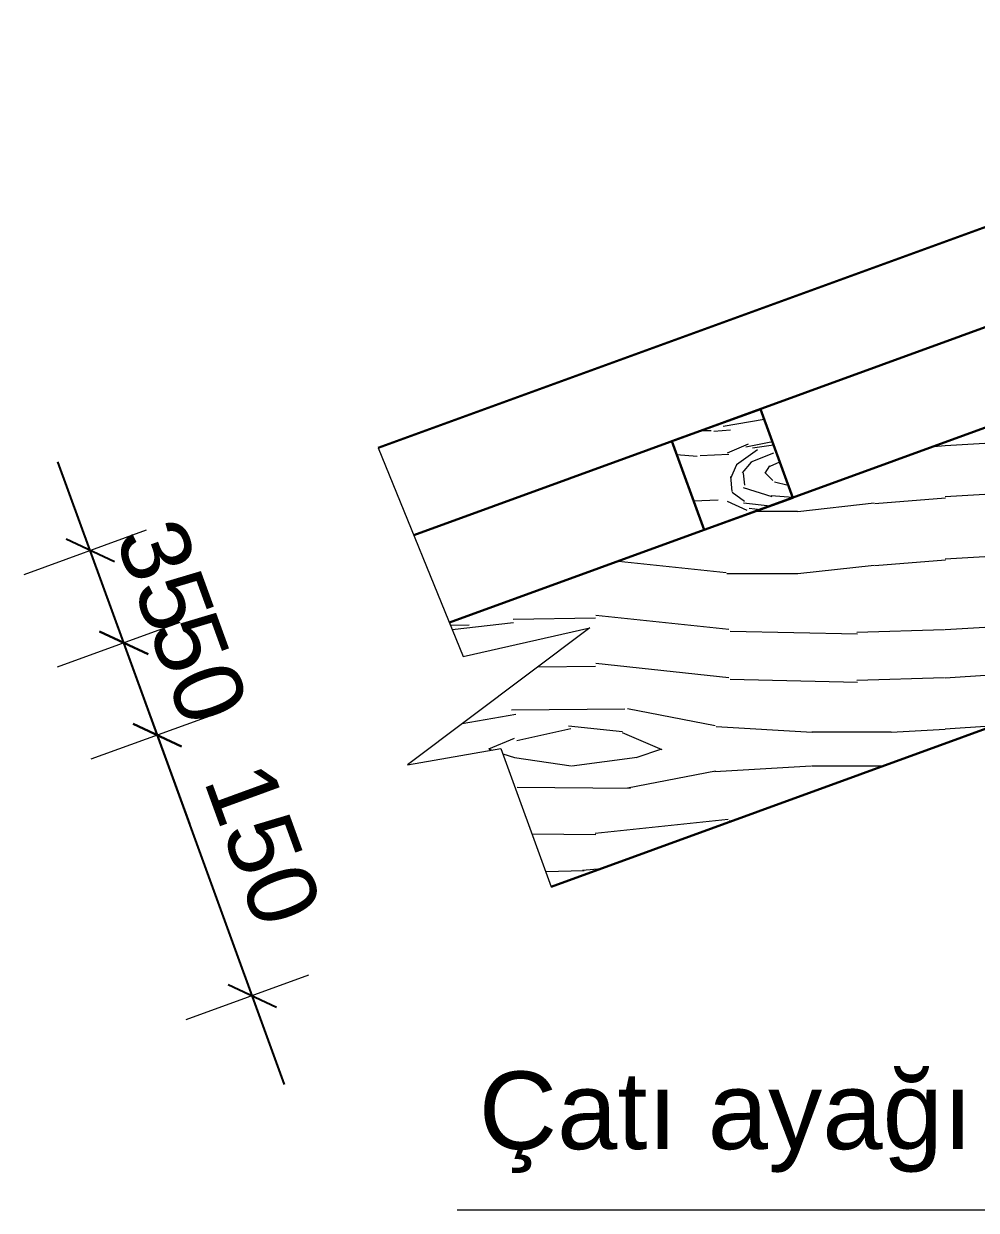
# Model space of a CAD drawing. Header units: millimetres. Extents: x 120281 to 1416367021, y -641565767 to 918373.
# Drawn here: x 1102395 to 1104414, y 693515 to 696029 of the extents above; entities that cross this region are included whole.
import ezdxf

# ---------------------------------------------------------------- set-up
doc = ezdxf.new("R2010")
doc.units = ezdxf.units.MM
doc.layers.add('Künc ştampının yazısı', color=7, linetype='Continuous', lineweight=13)
doc.layers.add('Xarici razm.-2', color=7, linetype='Continuous', lineweight=15)
doc.styles.add('ISO', font='isocp.shx', dxfattribs={"height": 175, "bigfont": 'bigfont.shx'})
doc.styles.add('Segoe UI Light', font='segoeuil.ttf', dxfattribs={"width": 0.7})
doc.styles.add('Times New  Roman', font='times.ttf')
doc.dimstyles.new('Aec_Arch_M', dxfattribs={"dimscale": 100, "dimtxt": 1.75, "dimasz": 1.75, "dimexe": 1.249, "dimexo": 0.625, "dimtad": 1, "dimdec": 0, "dimrnd": 1, "dimzin": 1, "dimdsep": 46, "dimtxsty": 'ISO', "dimblk": 'OBLIQUE', "dimcen": -0.175, "dimdle": 0.0005, "dimclrt": 256, "dimadec": 0, "dimazin": 0, "dimtfac": 175, "dimtdec": 0, "dimtix": 1, "dimtmove": 0, "dimatfit": 0, "dimldrblk": 'OBLIQUE', "dimfxl": 1, "dimtolj": 2, "dimlwe": 0, "dimarcsym": 0})

# ---------------------------------------------------------------- blocks, each defined once
blk = doc.blocks.new('_Oblique')
at = {"color": 0, "linetype": 'ByBlock', "lineweight": -2}
blk.add_line((-0.5, -0.5), (0.5, 0.5), dxfattribs=at)
blk = doc.blocks.new('*D596')
at = {"layer": 'Defpoints', "color": 0, "lineweight": 53, "ltscale": 0.5, "transparency": 16777216}
for p in [(1102727.013480958, 694760.599370063), (1102607.61487187, 694717.1418303424), (1102798.199129176, 694565.0184089933)]:
    blk.add_point(p, dxfattribs=at)
at = {"layer": 'Xarici razm.-2', "color": 0, "lineweight": -2, "ltscale": 0.5, "transparency": 16777216}
blk.add_line((1102747.204548754, 694333.6223451154), (1102539.210843205, 694905.0803544994), dxfattribs=at)
at = {"layer": 'Xarici razm.-2', "color": 0, "lineweight": 9, "ltscale": 0.5, "transparency": 16777216}
for p, q in [((1102726.42617307, 694760.3856074736), (1102466.660978752, 694665.8388088434)), ((1102797.611821288, 694564.8046464036), (1102537.846626971, 694470.2578477736))]:
    blk.add_line(p, q, dxfattribs=at)
at = {"layer": 'Xarici razm.-2', "color": 0, "lineweight": -2, "ltscale": 0.5, "transparency": 16777216, "xscale": 80, "yscale": 80, "zscale": 80}
for p, rotation in [((1102607.61487187, 694717.1418303424), 110.0000000000382), ((1102678.800520089, 694521.5608692726), 290.0000000000383)]:
    blk.add_blockref('_Oblique', p, dxfattribs=dict(at, rotation=rotation))
at = {"layer": 'Xarici razm.-2', "ltscale": 0.5, "transparency": 16777216, "insert": (1102766.266269997, 694664.1410078211), "char_height": 300, "attachment_point": 5, "rotation": 290.00000000003826, "style": 'Times New  Roman'}
blk.add_mtext('\\A2;{\\fArial|b0|i0|c0|p34;\\H0.48936x;50}', dxfattribs=at)
blk = doc.blocks.new('*D597')
at = {"layer": 'Defpoints', "color": 0, "lineweight": 53, "ltscale": 0.5, "transparency": 16777216}
for p in [(1102798.199129177, 694565.0184089934), (1102678.800520089, 694521.5608692727), (1102999.230638693, 694012.6888759978)]:
    blk.add_point(p, dxfattribs=at)
at = {"layer": 'Xarici razm.-2', "color": 0, "lineweight": -2, "ltscale": 0.5, "transparency": 16777216}
blk.add_line((1102948.23605827, 693781.2928121199), (1102610.396491424, 694709.4993934298), dxfattribs=at)
at = {"layer": 'Xarici razm.-2', "color": 0, "lineweight": 9, "ltscale": 0.5, "transparency": 16777216}
for p, q in [((1102797.611821289, 694564.8046464038), (1102537.846626971, 694470.2578477738)), ((1102998.643330805, 694012.4751134082), (1102738.878136487, 693917.9283147783))]:
    blk.add_line(p, q, dxfattribs=at)
at = {"layer": 'Xarici razm.-2', "color": 0, "lineweight": -2, "ltscale": 0.5, "transparency": 16777216, "xscale": 80, "yscale": 80, "zscale": 80}
for p, rotation in [((1102678.800520089, 694521.5608692727), 109.999999999977), ((1102879.832029605, 693969.2313362772), 289.999999999977)]:
    blk.add_blockref('_Oblique', p, dxfattribs=dict(at, rotation=rotation))
at = {"layer": 'Xarici razm.-2', "ltscale": 0.5, "transparency": 16777216, "insert": (1102902.374848864, 694290.1857607882), "char_height": 300, "attachment_point": 5, "rotation": 289.999999999977, "style": 'Times New  Roman'}
blk.add_mtext('\\A2;{\\fArial|b0|i0|c0|p34;\\H0.48936x;150}', dxfattribs=at)
blk = doc.blocks.new('*D598')
at = {"layer": 'Defpoints', "color": 0, "lineweight": 53, "ltscale": 0.5, "transparency": 16777216}
for p in [(1102655.827832739, 694956.1803311328), (1102536.429223652, 694912.7227914123), (1102727.013480958, 694760.599370063)]:
    blk.add_point(p, dxfattribs=at)
at = {"layer": 'Xarici razm.-2', "color": 0, "lineweight": -2, "ltscale": 0.5, "transparency": 16777216}
blk.add_line((1102676.018900536, 694529.2033061853), (1102468.025194987, 695100.6613155694), dxfattribs=at)
at = {"layer": 'Xarici razm.-2', "color": 0, "lineweight": 9, "ltscale": 0.5, "transparency": 16777216}
for p, q in [((1102655.240524851, 694955.9665685433), (1102395.475330534, 694861.4197699133)), ((1102726.42617307, 694760.3856074736), (1102466.660978753, 694665.8388088435))]:
    blk.add_line(p, q, dxfattribs=at)
at = {"layer": 'Xarici razm.-2', "color": 0, "lineweight": -2, "ltscale": 0.5, "transparency": 16777216, "xscale": 80, "yscale": 80, "zscale": 80}
for p, rotation in [((1102536.429223652, 694912.7227914123), 110.0000000000382), ((1102607.614871871, 694717.1418303425), 290.0000000000383)]:
    blk.add_blockref('_Oblique', p, dxfattribs=dict(at, rotation=rotation))
at = {"layer": 'Xarici razm.-2', "ltscale": 0.5, "transparency": 16777216, "insert": (1102695.127673072, 694859.7390941615), "char_height": 300, "attachment_point": 5, "rotation": 290.00000000003826, "style": 'Times New  Roman'}
blk.add_mtext('\\A2;{\\fArial|b0|i0|c0|p34;\\H0.48936x;35}', dxfattribs=at)

msp = doc.modelspace()

# ---------------------------------------------------------------- hatches: boundary and pattern name
at = {"lineweight": 20}
h = msp.add_hatch(dxfattribs=at)
h.set_pattern_fill('WOOD_06', scale=1200, pattern_type=2)
h.set_pattern_definition([(355.6014, (1199056.024261841, 866810.8369212955), (1199.999465231495, 0.0028507994738525), [78.23039999999936, -15567.85319999992]), (4.398700000000001, (1199056.024261841, 866714.8369212955), (14399.99976933385, 1199.998027341766), [78.23039999999936, -15567.85559999992]), (356.9874, (1199020.024261841, 867242.8369212955), (1200.000215035921, 0.0041162909356324), [114.1572, -22717.39560000001]), (3.0127, (1199020.024261841, 867314.8369212955), (21599.99971172469, 1199.967100603662), [114.1572, -22717.398]), (355.4262, (1198984.024261841, 866924.8369212955), (15600.00037197794, -1199.966342870502), [150.4787999999987, -29945.36279999984]), (4.5739, (1198984.024261841, 866600.8369212955), (14399.99973255244, 1199.995067908371), [150.4787999999987, -29945.36759999984]), (358.1525, (1198948.024261841, 867134.8369212955), (1199.999851486988, 0.0019611993293034), [186.0972, -37033.2504]), (1.8476, (1198948.029061841, 867422.8261212955), (36000.00055717061, 1199.993207726055), [186.0972, -37033.2528]), (353.4182, (1198978.024261841, 867044.8369212955), (10800.00000769132, -1199.972427942178), [157.0355999999987, -31249.96079999984]), (4.5739, (1198984.024261841, 866468.8369212955), (14399.99973255244, 1199.995067908371), [150.4787999999987, -29945.36759999984]), (1.8476, (1198948.029061841, 867524.8261212955), (36000.00055717061, 1199.993207726055), [186.0972, -37033.2528]), (0, (1198222.024261841, 866480.8369212955), (0, 1200), [168, -1032]), (0, (1198222.024261841, 866612.8369212955), (0, 1200), [168, -1032]), (0, (1198222.024261841, 866912.8369212955), (0, 1200), [168, -1032]), (359.209, (1198222.024261841, 867101.2393212955), (87600.00000005051, -1201.167413572893), [174.0168, -173842.566]), (359.5225, (1198222.024261841, 867196.8373212953), (1199.999664067921, -0.0010180837573773), [240.0084, -143764.992]), (12.609, (1198222.024261841, 867301.3357212954), (80400.00005209491, 18000.57992731457), [116.8176, -93337.0584]), (351.4686, (1198222.024261841, 867260.8381212953), (8399.999890620218, -1200.09476190387), [121.3428, -24147.1956]), (0.4775, (1198222.024261841, 867360.8365212955), (142799.9998545851, 1200.115156264521), [240.0084, -143764.992]), (0.7899, (1198222.024261841, 867456.4381212954), (86400.00038951875, 1207.654575199307), [174.0168, -87434.3088]), (0.7899, (1198222.024261841, 867558.4381212954), (86400.00038951875, 1207.654575199307), [174.0168, -87434.3088]), (6.072399999999992, (1198390.024261841, 866912.8369212955), (33600.00030997312, 3599.966322494889), [283.5912, -56434.65360000001]), (353.9277, (1198390.024261841, 866612.8369212955), (22800.0000099618, -2399.937318719916), [283.5911999999975, -56434.64279999967]), (6.072399999999992, (1198396.024261841, 867098.8369212955), (33600.00030997312, 3599.966322494889), [283.5912, -56434.65360000001]), (353.9277, (1198396.001461841, 867458.8273212955), (22800.0000099618, -2399.937318719916), [283.5911999999975, -56434.64279999967]), (15.94529999999999, (1198534.024261841, 866762.8369212955), (3599.999590799358, 1199.993827787183), [87.36119999999937, -8648.765999999918]), (10.95400000000002, (1198420.024261841, 866810.8369212955), (6000.00001838501, 1199.992801233356), [189.4524, -37700.9076]), (349.0461, (1198420.024261841, 866714.8369212955), (31199.99970184329, -5999.908467941675), [189.4524, -37700.8944]), (10.95400000000002, (1198462.024261841, 867194.8369212955), (6000.00001838501, 1199.992801233356), [189.4524, -37700.9076]), (349.0461, (1198462.024261841, 867362.8369212955), (31199.99970184329, -5999.908467941675), [189.4524, -37700.8944]), (4.7636, (1198366.024261841, 867020.8369212955), (13199.99993972852, 1199.989739539806), [288.9983999999974, -14160.91439999992]), (353.9277, (1198390.024261841, 866480.8369212955), (22800.0000099618, -2399.937318719916), [283.5911999999975, -56434.64279999967]), (353.9277, (1198396.001461841, 867560.8273212955), (22800.0000099618, -2399.937318719916), [283.5911999999975, -56434.64279999967]), (336.8016, (1198450.024261841, 867314.8369212955), (5999.999703244524, -2399.975761781775), [91.3896, -9047.5248]), (353.9911, (1198336.024261841, 867326.8369212955), (11999.99940864909, -1199.977985786813), [114.63, -22811.33280000001]), (3.366400000000001, (1198222.024261841, 866799.1897212955), (19200.00008282194, 1199.97957523819), [198.3419999999987, -20236.91999999984]), (356.6337, (1198222.024261841, 866726.4841212955), (1199.999551411198, 0.0033649257472235), [198.342, -20236.9176]), (1.591100000000009, (1198222.024261841, 867016.8373212953), (41999.99989793093, 1199.970372689579), [144.0551999999987, -43072.60799999968]), (0, (1198672.024261841, 866942.8369212955), (0, 1200), [150, -1050]), (0, (1198672.024261841, 866582.8369212955), (0, 1200), [150, -1050]), (341.5651999999999, (1198828.024261841, 866786.8369212955), (1199.99974947868, 0.0034964126583326), [75.89519999999938, -3718.83479999998]), (353.2902999999999, (1198726.024261841, 866798.8369212955), (10799.99971632422, -1199.973387313046), [102.7032, -20437.9824]), (6.3401, (1198618.024261841, 866786.8369212955), (9600.000184850804, 1199.985007074315), [108.6648, -10757.796]), (10.61959999999999, (1198732.024261841, 866714.8369212955), (5999.999316250745, 1199.994462415708), [97.67280000000001, -19436.9088]), (22.61980000000001, (1198828.024261841, 866732.8369212955), (8400.00011156758, 3599.988724275989), [78, -15521.9928]), (0, (1198606.024261841, 866846.8369212955), (0, 1200), [228, -972.0000000000001]), (0, (1198606.024261841, 866678.8369212955), (0, 1200), [228, -972.0000000000001]), (3.366400000000001, (1198648.024261841, 867230.8369212955), (19200.00008282194, 1199.97957523819), [204.3527999999987, -20230.90919999984]), (356.6337, (1198648.024261841, 867326.8369212955), (1199.999551411198, 0.0033649257472235), [204.3528, -20230.908]), (0, (1198672.024261841, 866450.8369212955), (0, 1200), [150, -1050]), (341.5651999999999, (1198534.024261841, 866762.8369212955), (1199.99974947868, 0.0034964126583326), [132.8159999999987, -3661.91399999998]), (355.2365, (1198660.024261841, 866720.8369212955), (1200.000241282236, 0.0023696367713877), [72.2496, -14377.6608]), (7.431400000000001, (1198342.024261841, 867242.8369212955), (17999.99970570563, 2399.997339593774), [139.1688, -27694.6236]), (18.4349, (1198480.024261841, 867260.8369212955), (2399.999383091273, 1199.9977043949), [56.92079999999968, -3737.81159999998]), (353.66, (1198822.024261841, 866942.8369212955), (1200.000379239329, 0.0045459895405053), [162.9972, -10703.4612]), (6.3401, (1198822.024261841, 866582.8369212955), (9600.000184850804, 1199.985007074315), [162.9972, -10703.4636]), (1.273, (1198678.024261841, 867128.8369212955), (52799.99994764274, 1199.972635702252), [270.0672, -53743.26360000001]), (358.7271, (1198678.013461841, 867428.8513212953), (1199.999793654924, 0.003043054248536), [270.0672, -53743.2612]), (351.0275, (1198834.024261841, 866846.8369212955), (15599.99982607776, -2399.964083845375), [115.4124, -22967.04]), (0, (1198654.024261841, 867044.8369212955), (0, 1200), [324, -876]), (6.3401, (1198822.024261841, 866450.8369212955), (9600.000184850804, 1199.985007074315), [162.9972, -10703.4636]), (358.7271, (1198678.013461841, 867530.8513212953), (1199.999793654924, 0.003043054248536), [270.0672, -53743.2612]), (350.5377999999999, (1198948.024261841, 866828.8369212955), (1200.000092659467, 0.0025595191008643), [109.4891999999994, -7189.822799999959]), (0, (1198852.024261841, 867242.8369212955), (0, 1200), [168, -1032]), (0, (1198852.024261841, 867314.8369212955), (0, 1200), [168, -1032]), (9.211, (1198834.024261841, 866678.8369212955), (7200.000435242761, 1199.99722093433), [224.9004, -44755.092]), (6.491600000000001, (1199284.045861841, 867542.7373212954), (147600.0004099138, 16802.16207507765), [138.8688, -201554.2992]), (6.491600000000001, (1199284.045861841, 867440.7373212954), (147600.0004099138, 16802.16207507765), [138.8688, -201554.2992]), (10.0418, (1199230.024261841, 867326.8369212955), (115199.9997443215, 20410.15569080921), [194.9867999999987, -137514.6131999987]), (352.093, (1199134.024261841, 867236.8369212955), (34800.00012564328, -4799.898908067677), [290.7648, -43323.8952]), (353.5515, (1199284.024261841, 867116.8369212955), (74399.99971683173, -8402.294301399648), [138.8784, -213613.488]), (357.1373, (1199230.024261841, 867020.8369212955), (1199.999616795228, -0.0056943267845749), [120.1499999999994, -23909.83799999984]), (1.7899, (1199230.024261841, 866906.8369212955), (37200.00007966914, 1199.993405302224), [192.0936, -38226.6516]), (0, (1199326.024261841, 866798.8369212955), (0, 1200), [96, -1104]), (0, (1199326.024261841, 866726.8369212955), (0, 1200), [96, -1104]), (358.2101, (1199230.024261841, 866618.8369212955), (1199.999918021284, 0.0005220321937727), [192.0936, -38226.6516]), (358.2101, (1199230.024261841, 866486.8369212955), (1199.999918021284, 0.0005220321937727), [192.0936, -38226.6516]), (356.4238, (1199134.024261841, 866912.8369212955), (1200.000483413222, 0.0024400747801717), [96.18719999999999, -19141.2732]), (3.5763, (1199134.024261841, 866612.8369212955), (17999.99958753778, 1199.988785944873), [96.18719999999999, -19141.2756]), (356.4238, (1199134.024261841, 867128.8369212955), (1200.000483413222, 0.0024400747801717), [96.18719999999999, -19141.2732]), (3.5763, (1199134.017061841, 867428.8309212954), (17999.99958753778, 1199.988785944873), [96.18719999999999, -19141.2756]), (356.4238, (1199134.024261841, 866804.8369212955), (1200.000483413222, 0.0024400747801717), [96.18719999999999, -19141.2732]), (3.5763, (1199134.024261841, 866720.8369212955), (17999.99958753778, 1199.988785944873), [96.18719999999999, -19141.2756]), (356.4238, (1199134.024261841, 867026.8369212955), (1200.000483413222, 0.0024400747801717), [96.18719999999999, -19141.2732]), (3.5763, (1199134.024261841, 866480.8369212955), (17999.99958753778, 1199.988785944873), [96.18719999999999, -19141.2756]), (3.5763, (1199134.017061841, 867530.8309212954), (17999.99958753778, 1199.988785944873), [96.18719999999999, -19141.2756]), (3.5763, (1199134.024261841, 867320.8369212955), (17999.99958753778, 1199.988785944873), [96.18719999999999, -19141.2756]), (353.66, (1199230.024261841, 867122.8369212955), (1200.000379239329, 0.0045459895405053), [54.3324, -10812.126]), (6.3401, (1199230.021861842, 867434.8417212953), (9600.000184850804, 1199.985007074315), [54.3324, -10812.1284]), (6.3401, (1199230.021861842, 867536.8417212953), (9600.000184850804, 1199.985007074315), [54.3324, -10812.1284]), (0.2730999999999977, (1199230.024261841, 866798.8369212955), (-0.0005734171984302, 1200.000428925986), [96.0012, -1104.012]), (0, (1199230.024261841, 866726.8369212955), (0, 1200), [96, -1104]), (341.5651999999999, (1199368.024261841, 867278.8381212953), (1199.99974947868, 0.0034964126583326), [56.92079999999968, -3737.80919999998]), (22.61980000000001, (1199368.024261841, 867278.8357212954), (8400.00011156758, 3599.988724275989), [58.5, -15541.4928]), (1.591100000000009, (1199350.024261841, 867014.8357212954), (41999.99989793093, 1199.970372689579), [72.02879999999936, -43144.63439999968])])
h.paths.add_polyline_path([(1107007.17242634, 695471.460387373), (1106693.846678763, 695585.5016331204), (1106130.031106291, 695790.7137191157), (1105566.215533819, 695585.5016331204), (1105002.399961348, 695380.289547125), (1103297.726468155, 694759.8391364602), (1103326.945693966, 694688.2334800883), (1103594.816422948, 694749.1220431024), (1103208.681325811, 694458.5056235703), (1103406.6650093, 694492.8705386828), (1103513.331653352, 694199.8063427397)])
h = msp.add_hatch(dxfattribs=at)
h.set_pattern_fill('WOOD_08', scale=640, pattern_type=2)
h.set_pattern_definition([(26.565, (1224021.138100568, 1399665.48634818), (640.0000056597321, 639.9994347867382), [71.55392, -1359.52896]), (343.7398000000001, (1223989.138100568, 1399751.88634818), (4480.000105184683, -1279.999631853551), [80, -15919.99936]), (343.8108, (1223969.938100568, 1399787.08634818), (4480.000169880604, -1279.999459878081), [103.2959999999991, -20555.91935999978]), (10.4374, (1223918.738100568, 1399620.68634818), (17280.00032155306, 3199.976332784405), [123.64608, -24605.53728000001]), (351.3844, (1223973.138100568, 1399819.08634818), (12800.00020086093, -1919.989070463709), [106.80512, -21254.24064]), (358.2377, (1223899.538100568, 1399863.88634818), (21120.00007782554, -639.9666349123248), [208.09856, -41411.5872]), (358.9191, (1223912.338100568, 1399905.48634818), (639.999974370645, 0.000547854007662), [169.63008, -33756.40704]), (351.3844, (1223973.138100568, 1400126.28634818), (12800.00020086093, -1919.989070463709), [106.80512, -21254.24064]), (10.4374, (1223918.738100568, 1399927.88634818), (17280.00032155306, 3199.976332784405), [123.64608, -24605.53728000001]), (343.8108, (1223969.938100568, 1400094.28634818), (4480.000169880604, -1279.999459878081), [103.2959999999991, -20555.91935999978]), (26.565, (1224021.138100568, 1399972.68634818), (640.0000056597321, 639.9994347867382), [71.55392, -1359.52896]), (343.7398000000001, (1223989.138100568, 1400059.08634818), (4480.000105184683, -1279.999631853551), [80, -15919.99936]), (3.9909, (1223934.738100568, 1400206.28634818), (8959.99973439182, 639.9976528467814), [137.93472, -27448.96064]), (0, (1224024.338100568, 1400158.28634818), (0, 640), [140.8, -499.2]), (26.565, (1223902.738100568, 1399678.28634818), (640.0000056597321, 639.9994347867382), [50.08768, -1380.9952]), (284.0362999999999, (1223944.338100568, 1399713.48634818), (640.0022629664081, -1919.999853313005), [13.19424, -2625.594240000001]), (0, (1223729.938100568, 1399700.68634818), (0, 640), [41.6, -598.4000000000001]), (8.7461, (1223771.538100568, 1399700.68634818), (3839.999789080446, 639.9959517883258), [42.0896, -8375.7952]), (71.565, (1223813.138100568, 1399707.08634818), (0.0003692675583622, 639.9998663912395), [10.11904, -2013.73888]), (326.31, (1223797.138100568, 1399729.48634818), (1279.999768958592, -639.9979100476833), [23.07583999999979, -2284.475519999973]), (351.2539, (1223755.538100568, 1399735.88634818), (4480.000059718657, -639.994769725625), [42.08959999999958, -8375.795199999891]), (5.194400000000002, (1223720.338100568, 1399732.68634818), (6399.999791457049, 639.9968858650916), [35.34527999999958, -7033.685759999945]), (18.4349, (1223691.538100568, 1399723.08634818), (1279.999670982012, 639.99877567728), [30.35775999999979, -1993.499519999987]), (71.565, (1223688.338100568, 1399713.48634818), (0.0003692675583622, 639.9998663912395), [10.11904, -2013.73888]), (315.0001, (1223688.338100568, 1399713.48634818), (640.0001980447748, 0.0020221077468818), [13.57632, -891.51872]), (354.2895, (1223697.938100568, 1399703.88634818), (639.9998967620071, 0.0012314028292426), [32.15936, -6399.76]), (315.0001, (1223643.538100568, 1399713.48634818), (640.0001980447748, 0.0020221077468818), [22.6272, -882.4678399999999]), (346.7595, (1223659.538100568, 1399697.48634818), (8319.999950729018, -1919.996829952975), [55.88544, -11121.23328]), (0, (1223713.938100568, 1399684.68634818), (0, 640), [76.8, -563.2]), (7.431400000000001, (1223790.738100568, 1399684.68634818), (9599.999843043002, 1279.998581116679), [74.22336, -14770.46528]), (45, (1223864.338100568, 1399694.28634818), (0, 640.0001980473293), [22.6272, -882.46912]), (281.31, (1223877.138100568, 1399726.28634818), (640.0030781412445, -2559.999991987319), [16.31679999999979, -3247.056639999973]), (341.5651, (1223848.338100568, 1399735.88634818), (639.9998663909092, 0.0007477429297253), [30.35776, -1993.49952]), (349.3804, (1223797.138100568, 1399745.48634818), (7039.999954898748, -1279.992650189545), [52.09215999999958, -10366.35135999989]), (356.9873, (1223736.338100568, 1399748.68634818), (640.0001146886813, 0.0010783442442275), [60.88383999999999, -12115.9456]), (6.7098, (1223681.938100568, 1399742.28634818), (5119.999695180252, 639.9968690353701), [54.77504, -10900.2592]), (23.96239999999999, (1223653.138100568, 1399729.48634818), (1279.999979898711, 639.9978302229001), [31.51616, -6271.74848]), (59.03620000000001, (1223643.538100568, 1399713.48634818), (640.0012021431712, 1280.000415614183), [18.65919999999979, -3713.151999999973]), (277.1251, (1223595.538100568, 1399713.48634818), (640.0067988697945, -4479.999761143081), [25.79904, -5134.04672]), (342.4745, (1223598.738100568, 1399687.88634818), (10239.99994742769, -3199.986263206717), [63.75936, -12688.14528]), (355.0303, (1223659.538100568, 1399668.68634818), (7680.00003537727, -639.9943810420153), [73.87776, -14701.66848]), (0, (1223733.138100568, 1399662.28634818), (0, 640), [96, -544]), (12.2647, (1223829.138100568, 1399662.28634818), (5760.000033933901, 1279.992283967315), [75.31903999999999, -14988.48768]), (320.1945, (1223925.138100568, 1399729.48634818), (3199.999785638751, -2559.993103777305), [24.99263999999979, -4973.561599999945]), (335.2249, (1223883.538100568, 1399748.68634818), (7039.99986560025, -3199.993928329622), [45.81696, -9117.58528]), (351.0274, (1223822.738100568, 1399758.28634818), (8320.00020191416, -1279.995765117812), [61.55328, -12249.09184]), (357.879, (1223736.338100568, 1399761.48634818), (640.0001143567698, 0.0012899484003315), [86.45952000000001, -17205.38752]), (4.9697, (1223662.738100568, 1399755.08634818), (7039.999751543772, 639.9950577513937), [73.87776, -14701.66848]), (21.8014, (1223614.738100568, 1399735.88634818), (1280.00015180572, 639.9995733039201), [51.69728, -3394.80768]), (49.3987, (1223595.538100568, 1399713.48634818), (3200.000686098263, 3839.999857543864), [29.50272, -5871.006079999999]), (277.1251, (1223595.538100568, 1400020.68634818), (640.0067988697945, -4479.999761143081), [25.79904, -5134.04672]), (342.4745, (1223598.738100568, 1399995.08634818), (10239.99994742769, -3199.986263206717), [63.75936, -12688.14528]), (355.0303, (1223659.538100568, 1399975.88634818), (7680.00003537727, -639.9943810420153), [73.87776, -14701.66848]), (0, (1223733.138100568, 1399969.48634818), (0, 640), [96, -544]), (12.2647, (1223829.138100568, 1399969.48634818), (5760.000033933901, 1279.992283967315), [75.31903999999999, -14988.48768]), (28.6104, (1223902.738100568, 1399985.48634818), (5759.999972730751, 3199.992396320797), [40.096, -7979.07648]), (68.1985, (1223937.938100568, 1400004.68634818), (640.0035314428815, 1919.999651938054), [17.23264, -3429.27488]), (320.1945, (1223925.138100568, 1400036.68634818), (3199.999785638751, -2559.993103777305), [24.99263999999979, -4973.561599999945]), (335.2249, (1223883.538100568, 1400055.88634818), (7039.99986560025, -3199.993928329622), [45.81696, -9117.58528]), (351.0274, (1223822.738100568, 1400065.48634818), (8320.00020191416, -1279.995765117812), [61.55328, -12249.09184]), (357.879, (1223736.338100568, 1400068.68634818), (640.0001143567698, 0.0012899484003315), [86.45952000000001, -17205.38752]), (4.9697, (1223662.738100568, 1400062.28634818), (7039.999751543772, 639.9950577513937), [73.87776, -14701.66848]), (21.8014, (1223614.738100568, 1400043.08634818), (1280.00015180572, 639.9995733039201), [51.69728, -3394.80768]), (49.3987, (1223595.538100568, 1400020.68634818), (3200.000686098263, 3839.999857543864), [29.50272, -5871.006079999999]), (315.0001, (1223643.538100568, 1400020.68634818), (640.0001980447748, 0.0020221077468818), [22.6272, -882.4678399999999]), (346.7595, (1223659.538100568, 1400004.68634818), (8319.999950729018, -1919.996829952975), [55.88544, -11121.23328]), (0, (1223713.938100568, 1399991.88634818), (0, 640), [76.8, -563.2]), (7.431400000000001, (1223790.738100568, 1399991.88634818), (9599.999843043002, 1279.998581116679), [74.22336, -14770.46528]), (45, (1223864.338100568, 1400001.48634818), (0, 640.0001980473293), [22.6272, -882.46912]), (281.31, (1223877.138100568, 1400033.48634818), (640.0030781412445, -2559.999991987319), [16.31679999999979, -3247.056639999973]), (341.5651, (1223848.338100568, 1400043.08634818), (639.9998663909092, 0.0007477429297253), [30.35776, -1993.49952]), (349.3804, (1223797.138100568, 1400052.68634818), (7039.999954898748, -1279.992650189545), [52.09215999999958, -10366.35135999989]), (356.9873, (1223736.338100568, 1400055.88634818), (640.0001146886813, 0.0010783442442275), [60.88383999999999, -12115.9456]), (6.7098, (1223681.938100568, 1400049.48634818), (5119.999695180252, 639.9968690353701), [54.77504, -10900.2592]), (23.96239999999999, (1223653.138100568, 1400036.68634818), (1279.999979898711, 639.9978302229001), [31.51616, -6271.74848]), (59.03620000000001, (1223643.538100568, 1400020.68634818), (640.0012021431712, 1280.000415614183), [18.65919999999979, -3713.151999999973]), (0, (1223729.938100568, 1400007.88634818), (0, 640), [41.6, -598.4000000000001]), (8.7461, (1223771.538100568, 1400007.88634818), (3839.999789080446, 639.9959517883258), [42.0896, -8375.7952]), (71.565, (1223813.138100568, 1400014.28634818), (0.0003692675583622, 639.9998663912395), [10.11904, -2013.73888]), (326.31, (1223797.138100568, 1400036.68634818), (1279.999768958592, -639.9979100476833), [23.07583999999979, -2284.475519999973]), (351.2539, (1223755.538100568, 1400043.08634818), (4480.000059718657, -639.994769725625), [42.08959999999958, -8375.795199999891]), (5.194400000000002, (1223720.338100568, 1400039.88634818), (6399.999791457049, 639.9968858650916), [35.34527999999958, -7033.685759999945]), (18.4349, (1223691.538100568, 1400030.28634818), (1279.999670982012, 639.99877567728), [30.35775999999979, -1993.499519999987]), (71.565, (1223688.338100568, 1400020.68634818), (0.0003692675583622, 639.9998663912395), [10.11904, -2013.73888]), (315.0001, (1223688.338100568, 1400020.68634818), (640.0001980447748, 0.0020221077468818), [13.57632, -891.51872]), (354.2895, (1223697.938100568, 1400011.08634818), (639.9998967620071, 0.0012314028292426), [32.15936, -6399.76]), (275.7106, (1223569.938100568, 1399703.88634818), (640.0009050688832, -5760.00026786114), [32.15936, -6399.76064]), (323.1302, (1223573.138100568, 1399671.88634818), (1920.000133423687, -1279.995191857992), [32, -3167.99616]), (353.6599, (1223598.738100568, 1399652.68634818), (640.0002022642325, 0.0013075166806598), [115.90912, -5679.53664]), (1.1691, (1223713.938100568, 1399639.88634818), (30720.00030962105, 639.978965727767), [156.83264, -31209.69664]), (8.4711, (1223870.738100568, 1399643.08634818), (12799.99997855681, 1919.989497609727), [152.05888, -30259.7248]), (350.5377, (1223931.538100568, 1399761.48634818), (640.00004941979, 0.0002480660462645), [58.39423999999958, -3834.573439999973]), (351.6744, (1223800.338100568, 1399780.68634818), (4480.000145614546, -639.9961308832676), [132.59712, -26386.8864]), (2.121, (1223713.938100568, 1399777.48634818), (16640.00021267774, 639.9721896338423), [86.45952000000001, -17205.38752]), (8.4269, (1223627.538100568, 1399764.68634818), (12800.000283323, 1919.984172844127), [87.34272000000001, -17381.2544]), (35.53759999999999, (1223582.738100568, 1399732.68634818), (2560.00014660781, 1919.995051048803), [55.05472, -5450.428159999999]), (66.0375, (1223569.938100568, 1399703.88634818), (1920.00083574307, 4480.000175567586), [31.51616, -6271.75296]), (353.991, (1223848.338100568, 1399799.88634818), (6399.999840579866, -639.9995631883795), [122.272, -12104.91072]), (1.2453, (1223701.138100568, 1399796.68634818), (28799.99976281965, 639.9676781767971), [147.2345599999983, -29299.72031999978]), (11.6893, (1223608.338100568, 1399777.48634818), (15359.99999596225, 3199.980916080016), [94.76543999999916, -18858.30847999978]), (23.1985, (1223563.538100568, 1399758.28634818), (1280.000068855472, 639.9979690099891), [48.74112, -4825.3504]), (0, (1223726.738100568, 1399620.68634818), (0, 640), [192, -448]), (353.991, (1223605.138100568, 1399633.48634818), (6399.999840579866, -639.9995631883795), [122.272, -12104.91072]), (335.2249, (1223563.538100568, 1399652.68634818), (7039.99986560025, -3199.993928329622), [45.81696, -9117.58528]), (356.7603, (1223803.538100568, 1399828.68634818), (11520.00030858109, -639.999810741336), [169.87136, -33804.42496000001]), (2.4895, (1223656.338100568, 1399822.28634818), (14080.00014462474, 639.9868317371696), [147.33888, -14586.56704]), (9.7824, (1223563.538100568, 1399806.28634818), (14720.00014890163, 2559.997916011661), [94.16896000000001, -18739.67232]), (0, (1223656.338100568, 1399863.88634818), (0, 640), [243.2, -396.8]), (3.9451, (1223563.538100568, 1399857.48634818), (8959.99988645292, 639.9864117311629), [93.02016, -18511.06304]), (3.7313, (1223765.138100568, 1399895.88634818), (9599.999982553749, 639.9836464736323), [147.51296, -29355.02656]), (358.727, (1223621.138100568, 1399899.08634818), (639.9998899511506, 0.0005059517366823), [144.03584, -28663.07456]), (356.7603, (1223803.538100568, 1400135.88634818), (11520.00030858109, -639.999810741336), [169.87136, -33804.42496000001]), (2.4895, (1223656.338100568, 1400129.48634818), (14080.00014462474, 639.9868317371696), [147.33888, -14586.56704]), (9.7824, (1223563.538100568, 1400113.48634818), (14720.00014890163, 2559.997916011661), [94.16896000000001, -18739.67232]), (0, (1223726.738100568, 1399927.88634818), (0, 640), [192, -448]), (353.991, (1223605.138100568, 1399940.68634818), (6399.999840579866, -639.9995631883795), [122.272, -12104.91072]), (335.2249, (1223563.538100568, 1399959.88634818), (7039.99986560025, -3199.993928329622), [45.81696, -9117.58528]), (353.991, (1223848.338100568, 1400107.08634818), (6399.999840579866, -639.9995631883795), [122.272, -12104.91072]), (1.2453, (1223701.138100568, 1400103.88634818), (28799.99976281965, 639.9676781767971), [147.2345599999983, -29299.72031999978]), (11.6893, (1223608.338100568, 1400084.68634818), (15359.99999596225, 3199.980916080016), [94.76543999999916, -18858.30847999978]), (23.1985, (1223563.538100568, 1400065.48634818), (1280.000068855472, 639.9979690099891), [48.74112, -4825.3504]), (275.7106, (1223569.938100568, 1400011.08634818), (640.0009050688832, -5760.00026786114), [32.15936, -6399.76064]), (323.1302, (1223573.138100568, 1399979.08634818), (1920.000133423687, -1279.995191857992), [32, -3167.99616]), (353.6599, (1223598.738100568, 1399959.88634818), (640.0002022642325, 0.0013075166806598), [115.90912, -5679.53664]), (1.1691, (1223713.938100568, 1399947.08634818), (30720.00030962105, 639.978965727767), [156.83264, -31209.69664]), (8.4711, (1223870.738100568, 1399950.28634818), (12799.99997855681, 1919.989497609727), [152.05888, -30259.7248]), (350.5377, (1223931.538100568, 1400068.68634818), (640.00004941979, 0.0002480660462645), [58.39423999999958, -3834.573439999973]), (351.6744, (1223800.338100568, 1400087.88634818), (4480.000145614546, -639.9961308832676), [132.59712, -26386.8864]), (2.121, (1223713.938100568, 1400084.68634818), (16640.00021267774, 639.9721896338423), [86.45952000000001, -17205.38752]), (8.4269, (1223627.538100568, 1400071.88634818), (12800.000283323, 1919.984172844127), [87.34272000000001, -17381.2544]), (35.53759999999999, (1223582.738100568, 1400039.88634818), (2560.00014660781, 1919.995051048803), [55.05472, -5450.428159999999]), (66.0375, (1223569.938100568, 1400011.08634818), (1920.00083574307, 4480.000175567586), [31.51616, -6271.75296]), (357.6141000000001, (1223781.138100568, 1400212.68634818), (639.9999653915177, 0.0007849031718399), [153.7331199999983, -15219.59359999989]), (358.4089, (1223665.938100568, 1400215.88634818), (639.9997296910087, 0.0004142915250682), [115.24416, -22933.64224]), (0, (1223563.538100568, 1400215.88634818), (0, 640), [102.4, -537.6]), (356.0996, (1223883.538100568, 1400167.88634818), (9600.000246978598, -639.9840010118816), [141.12704, -28084.24832]), (359.1049, (1223678.738100568, 1400171.08634818), (640.0000297637041, 0.0007633583215438), [204.8249599999983, -40760.17407999956]), (0, (1223563.538100568, 1400171.08634818), (0, 640), [115.2, -524.8]), (78.69000000000001, (1224085.138100568, 1399697.48634818), (0.0008797869802279, 640.000186564808), [16.31679999999979, -3247.056639999973]), (324.4624, (1224065.938100568, 1399729.48634818), (1919.999892719009, -1279.995791063842), [27.52768, -5477.9552]), (3.0127, (1224142.738100568, 1399751.88634818), (11519.99984625317, 639.9824536552861), [60.88383999999999, -12115.9456]), (355.0303, (1224069.138100568, 1399758.28634818), (7680.00003537727, -639.9943810420153), [73.87776, -14701.66848]), (2.862399999999983, (1224123.538100568, 1399659.08634818), (12160.00001057943, 639.9991339239839), [64.08, -12751.90976]), (10.8855, (1224040.338100568, 1399643.08634818), (3199.999965027522, 639.998112140248), [84.72448, -16860.1728]), (5.194400000000002, (1224168.338100568, 1399803.08634818), (6399.999791457049, 639.9968858650916), [35.34527999999958, -7033.685759999945]), (0, (1224078.738100568, 1399803.08634818), (0, 640), [89.60000000000001, -550.4]), (0, (1224081.938100568, 1399902.28634818), (0, 640), [121.6, -518.4000000000001]), (5.194400000000002, (1224168.338100568, 1400110.28634818), (6399.999791457049, 639.9968858650916), [35.34527999999958, -7033.685759999945]), (0, (1224078.738100568, 1400110.28634818), (0, 640), [89.60000000000001, -550.4]), (2.862399999999983, (1224123.538100568, 1399966.28634818), (12160.00001057943, 639.9991339239839), [64.08, -12751.90976]), (10.8855, (1224040.338100568, 1399950.28634818), (3199.999965027522, 639.998112140248), [84.72448, -16860.1728]), (3.0127, (1224142.738100568, 1400059.08634818), (11519.99984625317, 639.9824536552861), [60.88383999999999, -12115.9456]), (355.0303, (1224069.138100568, 1400065.48634818), (7680.00003537727, -639.9943810420153), [73.87776, -14701.66848]), (78.69000000000001, (1224085.138100568, 1400004.68634818), (0.0008797869802279, 640.000186564808), [16.31679999999979, -3247.056639999973]), (324.4624, (1224065.938100568, 1400036.68634818), (1919.999892719009, -1279.995791063842), [27.52768, -5477.9552]), (0, (1224072.338100568, 1400215.88634818), (0, 640), [131.2, -508.8])])
h.paths.add_polyline_path([(1103837.442860337, 694956.2798381603), (1103769.038831672, 695144.2183623175), (1103956.97735583, 695212.6223909826), (1104025.381384495, 695024.6838668255)])

# ---------------------------------------------------------------- linework, layer by layer
at = {"color": 7, "lineweight": 30}
for points in [[(1103146.489943274, 695130.4646520597), (1106130.031106291, 696216.3848281062), (1109113.572269308, 695130.4646520597)], [(1106030.031106291, 695967.1522501843), (1103222.108205715, 694945.1518942601)], [(1108962.335744426, 694759.8391364602), (1106130.031106291, 695790.7137191157), (1103297.726468155, 694759.8391364602)], [(1103513.331653352, 694199.8063427397), (1107007.17242634, 695471.460387373)]]:
    msp.add_lwpolyline(points, dxfattribs=at)
msp.add_lwpolyline([(1103837.442860337, 694956.2798381603), (1103769.038831672, 695144.2183623175), (1103956.97735583, 695212.6223909826), (1104025.381384495, 695024.6838668255)], close=True, dxfattribs=at)
at = {"color": 7, "lineweight": 20}
msp.add_lwpolyline([(1103146.489943274, 695130.4646520597), (1103326.945693966, 694688.2334800883), (1103594.816422948, 694749.1220431024), (1103208.681325811, 694458.5056235703), (1103406.6650093, 694492.8705386828), (1103513.331653352, 694199.8063427397)], dxfattribs=at)
at = {"color": 7, "lineweight": 13}
msp.add_lwpolyline([(1107438.38083276, 694676.0066991848), (1104500.724324283, 693514.5750917749), (1103314.188788222, 693514.5750917749)], dxfattribs=at)

# ---------------------------------------------------------------- texts
at = {"layer": 'Künc ştampının yazısı', "insert": (1103883.39669471, 693563.9238759069), "char_height": 164.5034346765884, "width": 1435.218028193659, "attachment_point": 5, "style": 'Segoe UI Light'}
msp.add_mtext('{\\fArial|b0|i0|c238|p34;\\W1;Çatı ayağı\\P\\fArial|b0|i0|c0|p34; }', dxfattribs=at)

# ---------------------------------------------------------------- dimensions: what is measured, and where the dimension line sits
at = {"layer": 'Xarici razm.-2', "ltscale": 0.5}
for base, p1, p2, angle, text, picture, middle in [((1102536.429223652, 694912.7227914123), (1102727.013480958, 694760.5993700632), (1102655.827832739, 694956.180331133), 110.00000000009848, '{\\fArial|b0|i0|c0|p34;\\H0.48936x;35}', '*D598', (1102572.022047761, 694814.9323108775)), ((1102607.61487187, 694717.1418303424), (1102798.199129177, 694565.0184089934), (1102727.013480958, 694760.5993700632), 110.00000000009848, '{\\fArial|b0|i0|c0|p34;\\H0.48936x;50}', '*D596', (1102643.207695979, 694619.3513498076)), ((1102678.800520089, 694521.5608692727), (1102999.230638693, 694012.6888759978), (1102798.199129177, 694565.0184089934), 109.99999999995569, '{\\fArial|b0|i0|c0|p34;\\H0.48936x;150}', '*D597', (1102779.316274847, 694245.3961027748))]:
    dim = msp.add_linear_dim(base=base, p1=p1, p2=p2, angle=angle, text=text, dimstyle='Aec_Arch_M', override={"dimscale": 1, "dimtxt": 300, "dimasz": 80, "dimexe": 150, "dimgap": 56, "dimlfac": 0.25, "dimtxsty": 'Times New  Roman', "dimdle": 200, "dimfxl": 100, "dimlwe": 9}, dxfattribs=at)
    dim.commit()
    dim.dimension.update_dxf_attribs({"geometry": picture, "text_midpoint": middle, "dimtype": 161})

doc.saveas('drawing.dxf')
